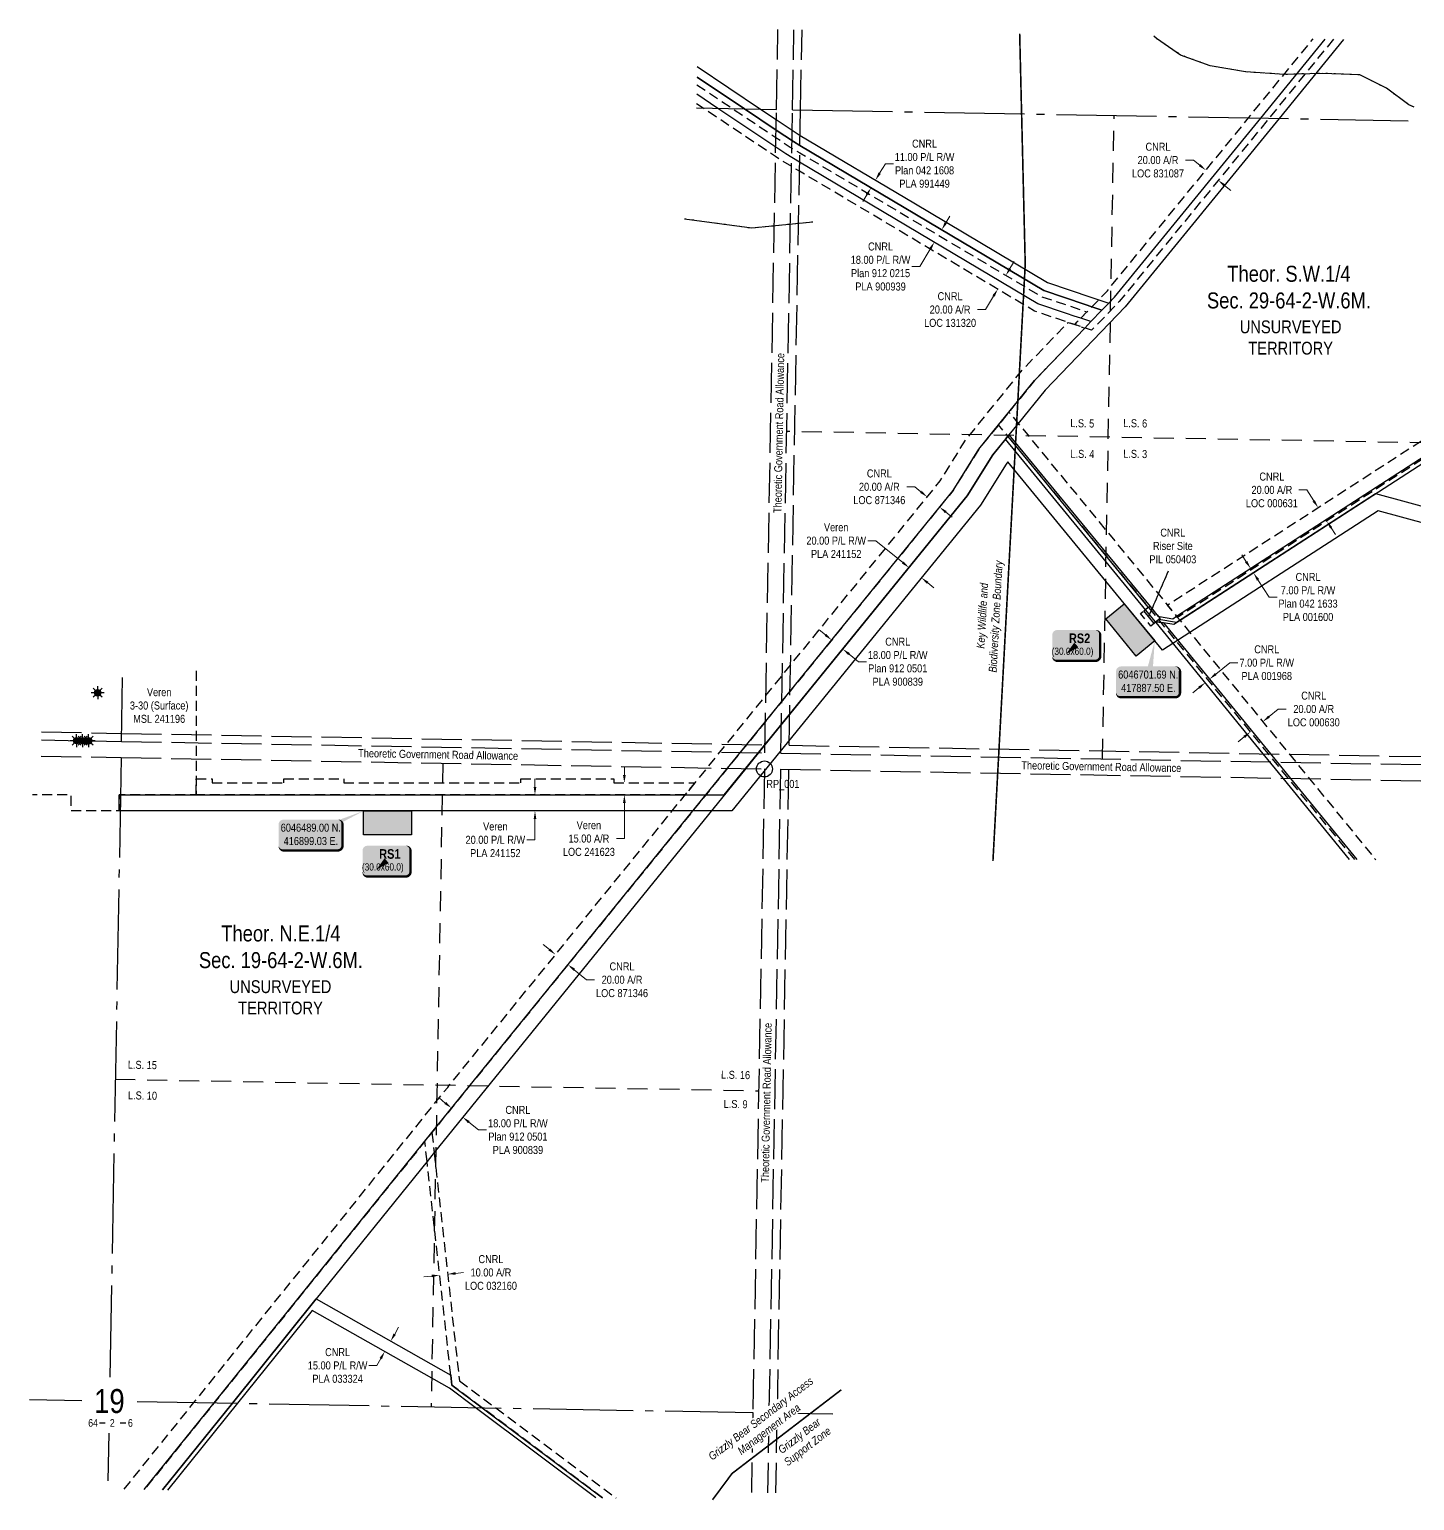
# Model space of a CAD drawing. Extents: x 416159 to 419537, y 6045627 to 6049491.
# Drawn here: x 416481 to 418212, y 6045627 to 6047466 of the extents above; entities that cross this region are included whole.
import ezdxf
from ezdxf.enums import TextEntityAlignment as Align

# ---------------------------------------------------------------- set-up
doc = ezdxf.new("R2010")
doc.units = 0
doc.header["$LTSCALE"] = 5
doc.header["$PDSIZE"] = 0.5
for name, pattern in [('DASHDOT2', [12.7, 6.35, -3.175, 0, -3.175]), ('foc-ACCESSROAD', [3.75, 2.5, -1.25]), ('foc-LSD', [8, 5, -3]), ('foc-QUARTERLINE', [33, 25, -3, 2, -3]), ('foc-UNSURVEYED', [12.5, 10, -2.5]), ('foc-WHEELTRACKS', [2, 0.4, -1.6])]:
    doc.linetypes.add(name, pattern=pattern)
doc.layers.get('Defpoints').update_dxf_attribs({"color": 9})
for name, color, linetype in [('10', 1, 'Continuous'), ('35', 37, 'Continuous'), ('9', 3, 'Continuous'), ('AS-WILDLIFE', 131, 'DASHDOT2'), ('C-AR', 13, 'foc-ACCESSROAD'), ('C-RW', 13, 'Continuous'), ('C-SYMBOL', 7, 'Continuous'), ('C-WS', 13, 'foc-ACCESSROAD'), ('C-WS-S', 8, 'Continuous'), ('DETAIL-T', 7, 'Continuous'), ('F-AR', 190, 'foc-ACCESSROAD'), ('F-RW', 190, 'Continuous'), ('F-WS', 190, 'foc-ACCESSROAD'), ('L-QSEC', 8, 'foc-QUARTERLINE'), ('L-ROAD-T', 7, 'Continuous'), ('L-SECLBL', 7, 'Continuous'), ('L-SECQ', 8, 'foc-QUARTERLINE'), ('L-SECTION-LSD', 7, 'foc-LSD'), ('L-UNS-T', 3, 'Continuous'), ('L-USEC', 7, 'foc-UNSURVEYED'), ('P-TEMP-BLOCKS', 250, 'Continuous'), ('P-TEMP-H', 41, 'Continuous'), ('P-TEMP_WORKSPACE', 46, 'Continuous'), ('T-WATER-P3', 160, 'foc-WHEELTRACKS')]:
    doc.layers.add(name, color=color, linetype=linetype)
for name, color, linetype, lineweight in [('C-AR-T', 13, 'Continuous', 9), ('C-RW-T', 13, 'Continuous', 9), ('F-AR-T', 190, 'Continuous', 9), ('F-RW-T', 190, 'Continuous', 9)]:
    doc.layers.add(name, color=color, linetype=linetype, lineweight=lineweight)
doc.styles.add('100L', font='ARIALN.TTF', dxfattribs={"height": 11})
doc.styles.add('175L', font='ARIALN.TTF', dxfattribs={"height": 20})
doc.styles.add('240', font='ARIALN.TTF', dxfattribs={"height": 30})
doc.styles.add('80', font='ARIALN.TTF', dxfattribs={"height": 10})
doc.styles.add('80CG', font='ARIALN.TTF', dxfattribs={"height": 10})
doc.styles.add('80L', font='ARIALN.TTF', dxfattribs={"height": 10})
doc.styles.add('BOLD', font='ARIALNB.TTF')
doc.styles.add('foc-LtypeFont', font='ARIALN.TTF', dxfattribs={"height": 7.35})
doc.styles.add('SIMPLEX', font='ARIALN.TTF')
doc.linetypes.add('foc-TOPO-flowdirection-NOLINE', pattern='A,0,[">",foc-LtypeFont,S=0.3,R=0,X=0,Y=-0.945],-20,[">",foc-LtypeFont,S=0.3,R=0,X=0,Y=-0.945],0', length=20)
doc.dimstyles.new('Compass 5 000', dxfattribs={"dimscale": 5, "dimtxt": 9, "dimasz": 2, "dimexe": 0.2, "dimexo": 0.0625, "dimgap": 0.5, "dimtad": 0, "dimtih": 1, "dimtoh": 1, "dimzin": 0, "dimdsep": 46, "dimtxsty": '80CG', "dimcen": 0.1, "dimse1": 1, "dimse2": 1, "dimclrd": 256, "dimclrt": 256, "dimaunit": 1, "dimadec": 4, "dimazin": 0, "dimtfac": 0.06, "dimtofl": 0, "dimtmove": 0, "dimatfit": 1, "dimfxl": 0.2, "dimtolj": 1, "dimtzin": 0, "dimlwd": -1, "dimarcsym": 0})

# ---------------------------------------------------------------- blocks, each defined once
blk = doc.blocks.new('L-SECLBL')
at = {"layer": '9', "color": 7}
for p, q in [((-5.1, -27.8), (-12.3, -27.8)), ((20.7, -27.8), (13.5, -27.8))]:
    blk.add_line(p, q, dxfattribs=at)
at = {"layer": '10', "color": 2, "style": 'SIMPLEX'}
blk.add_attdef('SEC', text='', height=30, dxfattribs=at).set_placement((0, 0), align=Align.MIDDLE)
at = {"layer": '10', "color": 5, "style": '80L'}
blk.add_attdef('TWP', text='', height=9.5, dxfattribs=at).set_placement((-14.4, -27.4), align=Align.MIDDLE_RIGHT)
blk.add_attdef('RGE', text='', height=9.5, dxfattribs=at).set_placement((3.6, -27.4), align=Align.MIDDLE_CENTER)
blk.add_attdef('MER', text='', height=9.5, dxfattribs=at).set_placement((23.2, -27.4), align=Align.MIDDLE_LEFT)
blk = doc.blocks.new('*D415')
at = {"layer": 'Defpoints', "color": 0, "transparency": 16777216}
for p in [(417138.8, 6046309.5), (417120.6, 6046287.1), (417136.1, 6046274.5)]:
    blk.add_point(p, dxfattribs=at)
at = {"layer": 'F-AR-T', "transparency": 16777216}
for p, q in [((417131.1, 6046315.8), (417123.3, 6046322.2)), ((417162.1, 6046290.6), (417177.6, 6046278)), ((417177.6, 6046278), (417187.6, 6046278))]:
    blk.add_line(p, q, dxfattribs=at)
for points in [[(417132.1, 6046317.1), (417130, 6046314.6), (417138.8, 6046309.5)], [(417163.2, 6046291.9), (417161.1, 6046289.3), (417154.3, 6046296.9)]]:
    blk.add_solid(points, dxfattribs=at)
at = {"layer": 'F-AR-T', "transparency": 16777216, "insert": (417221.9, 6046278), "char_height": 10, "width": 337.774, "attachment_point": 5, "style": '80CG'}
blk.add_mtext('\\A1;CNRL\\P20.00 A/R\\PLOC 871346', dxfattribs=at)
blk = doc.blocks.new('*D416')
at = {"layer": 'Defpoints', "color": 0, "transparency": 16777216}
for p in [(417182, 6046331), (417195.9, 6046319.6), (417022.8, 6046106.4)]:
    blk.add_point(p, dxfattribs=at)
at = {"layer": 'F-RW-T', "transparency": 16777216}
for p, q in [((417001.1, 6046124), (416993.3, 6046130.4)), ((417030.6, 6046100.1), (417042.7, 6046090.3)), ((417042.7, 6046090.3), (417052.7, 6046090.3))]:
    blk.add_line(p, q, dxfattribs=at)
for points in [[(417002.1, 6046125.3), (417000, 6046122.8), (417008.8, 6046117.7)], [(417031.6, 6046101.4), (417029.5, 6046098.8), (417022.8, 6046106.4)]]:
    blk.add_solid(points, dxfattribs=at)
at = {"layer": 'F-RW-T', "transparency": 16777216, "insert": (417091.8, 6046090.3), "char_height": 10, "attachment_point": 5, "style": '80CG'}
blk.add_mtext('\\A1;CNRL\\P18.00 P/L R/W\\PPlan 912 0501\\PPLA 900839', dxfattribs=at)
blk = doc.blocks.new('*D417')
at = {"layer": 'Defpoints', "color": 0, "transparency": 16777216}
for p in [(417004, 6045910), (417001.6, 6045840.9), (417011.5, 6045842)]:
    blk.add_point(p, dxfattribs=at)
at = {"layer": 'F-AR-T', "transparency": 16777216}
for p, q in [((416984.1, 6045907.8), (416974.1, 6045906.7)), ((417013.9, 6045911.1), (417023.8, 6045912.2))]:
    blk.add_line(p, q, dxfattribs=at)
for points in [[(416983.9, 6045909.5), (416984.3, 6045906.2), (416994, 6045908.9)], [(417013.7, 6045912.8), (417014.1, 6045909.5), (417004, 6045910)]]:
    blk.add_solid(points, dxfattribs=at)
at = {"layer": 'F-AR-T', "transparency": 16777216, "insert": (417058.1, 6045912.2), "char_height": 10, "attachment_point": 5, "style": '80CG'}
blk.add_mtext('\\A1;CNRL\\P10.00 A/R\\PLOC 032160', dxfattribs=at)
blk = doc.blocks.new('*D418')
at = {"layer": 'Defpoints', "color": 0, "transparency": 16777216}
for p in [(416907, 6045823.8), (416914.4, 6045836.9), (416925.4, 6045813.4)]:
    blk.add_point(p, dxfattribs=at)
at = {"layer": 'F-RW-T', "transparency": 16777216}
for p, q in [((416937.8, 6045835.1), (416942.7, 6045843.8)), ((416920.5, 6045804.7), (416915.6, 6045796)), ((416915.6, 6045796), (416905.6, 6045796))]:
    blk.add_line(p, q, dxfattribs=at)
for points in [[(416936.3, 6045835.9), (416939.2, 6045834.3), (416932.8, 6045826.4)], [(416919, 6045805.5), (416921.9, 6045803.8), (416925.4, 6045813.4)]]:
    blk.add_solid(points, dxfattribs=at)
at = {"layer": 'F-RW-T', "transparency": 16777216, "insert": (416866.5, 6045796), "char_height": 10, "attachment_point": 5, "style": '80CG'}
blk.add_mtext('\\A1;CNRL\\P15.00 P/L R/W\\PPLA 033324', dxfattribs=at)
blk = doc.blocks.new('*D419')
at = {"layer": 'C-AR-T', "transparency": 16777216}
for p, q in [((417224.8, 6046534), (417224.8, 6046544)), ((417224.8, 6046499), (417224.8, 6046454.5)), ((417224.8, 6046454.5), (417214.8, 6046454.5))]:
    blk.add_line(p, q, dxfattribs=at)
for points in [[(417223.1, 6046534), (417226.5, 6046534), (417224.8, 6046524)], [(417223.1, 6046499), (417226.5, 6046499), (417224.8, 6046509)]]:
    blk.add_solid(points, dxfattribs=at)
at = {"layer": 'Defpoints', "color": 0, "transparency": 16777216}
for p in [(416909, 6046524), (416909, 6046509), (417224.8, 6046509)]:
    blk.add_point(p, dxfattribs=at)
at = {"layer": 'C-AR-T', "transparency": 16777216, "insert": (417180.5, 6046454.5), "char_height": 10, "attachment_point": 5, "style": '80CG'}
blk.add_mtext('\\A1;Veren\\P15.00 A/R\\PLOC 241623', dxfattribs=at)
blk = doc.blocks.new('*D420')
at = {"layer": 'C-RW-T', "transparency": 16777216}
for p, q in [((417113.1, 6046519), (417113.1, 6046529)), ((417113.1, 6046479), (417113.1, 6046452.9)), ((417113.1, 6046452.9), (417103.1, 6046452.9))]:
    blk.add_line(p, q, dxfattribs=at)
for points in [[(417111.5, 6046519), (417114.8, 6046519), (417113.1, 6046509)], [(417111.5, 6046479), (417114.8, 6046479), (417113.1, 6046489)]]:
    blk.add_solid(points, dxfattribs=at)
at = {"layer": 'Defpoints', "color": 0, "transparency": 16777216}
for p in [(416815.4, 6046509), (416815.4, 6046489), (417113.1, 6046489)]:
    blk.add_point(p, dxfattribs=at)
at = {"layer": 'C-RW-T', "transparency": 16777216, "insert": (417063.6, 6046452.9), "char_height": 10, "attachment_point": 5, "style": '80CG'}
blk.add_mtext('\\A1;Veren\\P20.00 P/L R/W\\PPLA 241152', dxfattribs=at)
blk = doc.blocks.new('*D429')
at = {"layer": 'Defpoints', "color": 0, "transparency": 16777216}
for p in [(417974.3, 6046659.7), (417958.9, 6046647), (418022.6, 6046600.6)]:
    blk.add_point(p, dxfattribs=at)
at = {"layer": 'F-AR-T', "transparency": 16777216}
for p, q in [((418030.4, 6046606.9), (418041.9, 6046616.4)), ((418041.9, 6046616.4), (418051.9, 6046616.4)), ((417999.4, 6046581.6), (417991.7, 6046575.3))]:
    blk.add_line(p, q, dxfattribs=at)
for points in [[(418029.3, 6046608.2), (418031.4, 6046605.6), (418022.6, 6046600.6)], [(417998.4, 6046582.9), (418000.5, 6046580.3), (418007.2, 6046587.9)]]:
    blk.add_solid(points, dxfattribs=at)
at = {"layer": 'F-AR-T', "transparency": 16777216, "insert": (418086.2, 6046616.4), "char_height": 10, "attachment_point": 5, "style": '80CG'}
blk.add_mtext('\\A1;CNRL\\P20.00 A/R\\PLOC 000630', dxfattribs=at)
blk = doc.blocks.new('*D430')
at = {"layer": 'Defpoints', "color": 0, "transparency": 16777216}
for p in [(418013.9, 6046796.4), (418011.1, 6046786.3), (418017.7, 6046790.5)]:
    blk.add_point(p, dxfattribs=at)
at = {"layer": 'F-AR-T', "transparency": 16777216}
for p, q in [((418001.8, 6046800.5), (417996.4, 6046808.9)), ((418016.5, 6046777.9), (418030.4, 6046756.4)), ((418030.4, 6046756.4), (418040.4, 6046756.4))]:
    blk.add_line(p, q, dxfattribs=at)
for points in [[(418003.2, 6046801.4), (418000.4, 6046799.6), (418007.3, 6046792.1)], [(418017.9, 6046778.8), (418015.1, 6046777), (418011.1, 6046786.3)]]:
    blk.add_solid(points, dxfattribs=at)
at = {"layer": 'F-AR-T', "transparency": 16777216, "insert": (418079.1, 6046756.4), "char_height": 10, "attachment_point": 5, "style": '80CG'}
blk.add_mtext('\\A1;CNRL\\P7.00 P/L R/W\\PPlan 042 1633\\PPLA 001600', dxfattribs=at)
blk = doc.blocks.new('*D431')
at = {"layer": 'Defpoints', "color": 0, "transparency": 16777216}
for p in [(417930, 6046685.5), (417924.6, 6046681.1), (417956, 6046653.7)]:
    blk.add_point(p, dxfattribs=at)
at = {"layer": 'F-AR-T', "transparency": 16777216}
for p, q in [((417963.7, 6046660.1), (417981.2, 6046674.3)), ((417981.2, 6046674.3), (417991.2, 6046674.3)), ((417942.8, 6046643), (417935.1, 6046636.7))]:
    blk.add_line(p, q, dxfattribs=at)
for points in [[(417941.8, 6046644.3), (417943.9, 6046641.7), (417950.6, 6046649.3)], [(417962.7, 6046661.4), (417964.8, 6046658.8), (417956, 6046653.7)]]:
    blk.add_solid(points, dxfattribs=at)
at = {"layer": 'F-AR-T', "transparency": 16777216, "insert": (418027.5, 6046674.3), "char_height": 10, "attachment_point": 5, "style": '80CG'}
blk.add_mtext('\\A1;CNRL\\P7.00 P/L R/W\\PPLA 001968', dxfattribs=at)
blk = doc.blocks.new('*D432')
at = {"layer": 'Defpoints', "color": 0, "transparency": 16777216}
for p in [(418102.5, 6046851.3), (418063.8, 6046850.1), (418074.7, 6046833.3)]:
    blk.add_point(p, dxfattribs=at)
at = {"layer": 'F-RW-T', "transparency": 16777216}
for p, q in [((418077.4, 6046890.2), (418067.4, 6046890.2)), ((418086.2, 6046876.5), (418077.4, 6046890.2)), ((418107.9, 6046842.9), (418113.4, 6046834.5))]:
    blk.add_line(p, q, dxfattribs=at)
for points in [[(418087.6, 6046877.4), (418084.8, 6046875.6), (418091.7, 6046868.1)], [(418109.3, 6046843.8), (418106.5, 6046842), (418102.5, 6046851.3)]]:
    blk.add_solid(points, dxfattribs=at)
at = {"layer": 'F-RW-T', "transparency": 16777216, "insert": (418033.9, 6046890.2), "char_height": 10, "attachment_point": 5, "style": '80CG'}
blk.add_mtext('\\A1;CNRL\\P20.00 A/R\\PLOC 000631', dxfattribs=at)
blk = doc.blocks.new('*D433')
at = {"layer": 'Defpoints', "color": 0, "transparency": 16777216}
for p in [(417951.4, 6047289.8), (417912.1, 6047241.7), (417927.6, 6047229)]:
    blk.add_point(p, dxfattribs=at)
at = {"layer": 'F-RW-T', "transparency": 16777216}
for p, q in [((417935.9, 6047302.4), (417925.9, 6047302.4)), ((417943.7, 6047296.1), (417935.9, 6047302.4)), ((417974.7, 6047270.8), (417982.4, 6047264.5))]:
    blk.add_line(p, q, dxfattribs=at)
for points in [[(417944.7, 6047297.4), (417942.6, 6047294.8), (417951.4, 6047289.8)], [(417975.7, 6047272.1), (417973.6, 6047269.5), (417966.9, 6047277.2)]]:
    blk.add_solid(points, dxfattribs=at)
at = {"layer": 'F-RW-T', "transparency": 16777216, "insert": (417891.6, 6047302.4), "char_height": 10, "attachment_point": 5, "style": '80CG'}
blk.add_mtext('\\A1;CNRL\\P20.00 A/R\\PLOC 831087', dxfattribs=at)
blk = doc.blocks.new('*D434')
at = {"layer": 'Defpoints', "color": 0, "transparency": 16777216}
for p in [(417533, 6047267.8), (417597.8, 6047242.1), (417592.2, 6047232.6)]:
    blk.add_point(p, dxfattribs=at)
at = {"layer": 'F-RW-T', "transparency": 16777216}
for p, q in [((417543.7, 6047285.9), (417550.9, 6047297.9)), ((417550.9, 6047297.9), (417560.9, 6047297.9)), ((417527.8, 6047259.2), (417522.7, 6047250.6))]:
    blk.add_line(p, q, dxfattribs=at)
for points in [[(417542.3, 6047286.8), (417545.2, 6047285.1), (417538.6, 6047277.3)], [(417526.4, 6047260.1), (417529.3, 6047258.4), (417533, 6047267.8)]]:
    blk.add_solid(points, dxfattribs=at)
at = {"layer": 'F-RW-T', "transparency": 16777216, "insert": (417599.9, 6047297.9), "char_height": 10, "attachment_point": 5, "style": '80CG'}
blk.add_mtext('\\A1;CNRL\\P11.00 P/L R/W\\PPlan 042 1608\\PPLA 991449', dxfattribs=at)
blk = doc.blocks.new('*D435')
at = {"layer": 'Defpoints', "color": 0, "transparency": 16777216}
for p in [(417614.2, 6047219.5), (417605, 6047204), (417612.1, 6047199.8)]:
    blk.add_point(p, dxfattribs=at)
at = {"layer": 'F-RW-T', "transparency": 16777216}
for p, q in [((417626.4, 6047223.9), (417631.5, 6047232.5)), ((417607, 6047191.2), (417594, 6047169.4)), ((417594, 6047169.4), (417584, 6047169.4))]:
    blk.add_line(p, q, dxfattribs=at)
for points in [[(417625, 6047224.7), (417627.8, 6047223), (417621.3, 6047215.3)], [(417605.5, 6047192.1), (417608.4, 6047190.3), (417612.1, 6047199.8)]]:
    blk.add_solid(points, dxfattribs=at)
at = {"layer": 'F-RW-T', "transparency": 16777216, "insert": (417544.9, 6047169.4), "char_height": 10, "attachment_point": 5, "style": '80CG'}
blk.add_mtext('\\A1;CNRL\\P18.00 P/L R/W\\PPlan 912 0215\\PPLA 900939', dxfattribs=at)
blk = doc.blocks.new('*D436')
at = {"layer": 'Defpoints', "color": 0, "transparency": 16777216}
for p in [(417687.9, 6047166.4), (417677.7, 6047149.2), (417691.3, 6047141.1)]:
    blk.add_point(p, dxfattribs=at)
at = {"layer": 'F-RW-T', "transparency": 16777216}
for p, q in [((417706.6, 6047166.9), (417711.7, 6047175.5)), ((417686.2, 6047132.5), (417676.1, 6047115.6)), ((417676.1, 6047115.6), (417666.1, 6047115.6))]:
    blk.add_line(p, q, dxfattribs=at)
for points in [[(417705.2, 6047167.8), (417708, 6047166), (417701.5, 6047158.3)], [(417684.7, 6047133.4), (417687.6, 6047131.7), (417691.3, 6047141.1)]]:
    blk.add_solid(points, dxfattribs=at)
at = {"layer": 'F-RW-T', "transparency": 16777216, "insert": (417631.8, 6047115.6), "char_height": 10, "attachment_point": 5, "style": '80CG'}
blk.add_mtext('\\A1;CNRL\\P20.00 A/R\\PLOC 131320', dxfattribs=at)
blk = doc.blocks.new('*D437')
at = {"layer": 'Defpoints', "color": 0, "transparency": 16777216}
for p in [(417603.2, 6046881.5), (417568.4, 6046838.6), (417583.9, 6046826)]:
    blk.add_point(p, dxfattribs=at)
at = {"layer": 'F-AR-T', "transparency": 16777216}
for p, q in [((417587.7, 6046894.1), (417577.7, 6046894.1)), ((417595.4, 6046887.8), (417587.7, 6046894.1)), ((417626.5, 6046862.5), (417634.3, 6046856.2))]:
    blk.add_line(p, q, dxfattribs=at)
for points in [[(417596.5, 6046889.1), (417594.4, 6046886.5), (417603.2, 6046881.5)], [(417627.5, 6046863.8), (417625.4, 6046861.3), (417618.7, 6046868.8)]]:
    blk.add_solid(points, dxfattribs=at)
at = {"layer": 'F-AR-T', "transparency": 16777216, "insert": (417543.4, 6046894.1), "char_height": 10, "attachment_point": 5, "style": '80CG'}
blk.add_mtext('\\A1;CNRL\\P20.00 A/R\\PLOC 871346', dxfattribs=at)
blk = doc.blocks.new('*D438')
at = {"layer": 'Defpoints', "color": 0, "transparency": 16777216}
for p in [(417530.5, 6046760.2), (417544.5, 6046748.8), (417497.8, 6046691.3)]:
    blk.add_point(p, dxfattribs=at)
at = {"layer": 'F-RW-T', "transparency": 16777216}
for p, q in [((417476, 6046709), (417468.3, 6046715.3)), ((417505.5, 6046685), (417517.3, 6046675.5)), ((417517.3, 6046675.5), (417527.3, 6046675.5))]:
    blk.add_line(p, q, dxfattribs=at)
for points in [[(417477.1, 6046710.3), (417475, 6046707.7), (417483.8, 6046702.7)], [(417506.6, 6046686.3), (417504.5, 6046683.7), (417497.8, 6046691.3)]]:
    blk.add_solid(points, dxfattribs=at)
at = {"layer": 'F-RW-T', "transparency": 16777216, "insert": (417566.4, 6046675.5), "char_height": 10, "attachment_point": 5, "style": '80CG'}
blk.add_mtext('\\A1;CNRL\\P18.00 P/L R/W\\PPlan 912 0501\\PPLA 900839', dxfattribs=at)
blk = doc.blocks.new('*D439')
at = {"layer": 'C-RW-T', "transparency": 16777216}
for p, q in [((417539, 6046826.8), (417529, 6046826.8)), ((417572.7, 6046799.4), (417539, 6046826.8)), ((417603.8, 6046774.2), (417611.5, 6046767.8))]:
    blk.add_line(p, q, dxfattribs=at)
for points in [[(417573.8, 6046800.7), (417571.7, 6046798.1), (417580.5, 6046793.1)], [(417604.8, 6046775.4), (417602.7, 6046772.9), (417596, 6046780.5)]]:
    blk.add_solid(points, dxfattribs=at)
at = {"layer": 'Defpoints', "color": 0, "transparency": 16777216}
for p in [(417579.2, 6046791.4), (417594.7, 6046778.8), (417596, 6046780.5)]:
    blk.add_point(p, dxfattribs=at)
at = {"layer": 'C-RW-T', "transparency": 16777216, "insert": (417489.5, 6046826.8), "char_height": 10, "attachment_point": 5, "style": '80CG'}
blk.add_mtext('\\A1;Veren\\P20.00 P/L R/W\\PPLA 241152', dxfattribs=at)
blk = doc.blocks.new('*U440')
at = {"true_color": 0xff8aff}
h = blk.add_hatch(color=211, dxfattribs=at)
edge = h.paths.add_edge_path()
edge.add_line((-24, -20), (24, -20))
edge.add_arc((24, -14), 6, 270, 360)
edge.add_line((30, -14), (30, 12.5))
edge.add_arc((24, 12.5), 6, 0, 90)
edge.add_line((24, 18.5), (-24, 18.5))
edge.add_arc((-24, 12.5), 6, 90, 180)
edge.add_line((-30, 12.5), (-30, -14))
edge.add_arc((-24, -14), 6, 180, 270)
at = {"color": 250, "flags": 128}
blk.add_lwpolyline([(-24, -20, 3, 3, 0), (24, -20, 3, 3, 0.414214), (30, -14, 3, 3, 0), (30, 12.5, 3, 0, 0.414214), (24, 18.5, 0, 0, 0), (-24, 18.5, 0, 0, 0.414214), (-30, 12.5, 0, 0, 0), (-30, -14, 0, 3, 0.414214)], format="xyseb", close=True, dxfattribs=at)
at = {"flags": 128}
blk.add_lwpolyline([(-12.8, -11.7, 0, 7.5, 0), (0, 0, 0, 0, 0)], format="xyseb", dxfattribs=at)
at = {"color": 250}
for tag, p, height, style in [('TEMP_AREA_W1_001', (-9.2, 2.2), 12, 'BOLD'), ('ENTER_TEXT_001', (-30.7, -12.5), 9, '80')]:
    blk.add_attdef(tag, p, '', height=height, dxfattribs=dict(at, style=style))
blk = doc.blocks.new('*U455')
h = blk.add_hatch(color=254)
edge = h.paths.add_edge_path()
edge.add_line((-34, -20), (34, -20))
edge.add_arc((34, -14), 6, 270, 360)
edge.add_line((40, -14), (40, 12.5))
edge.add_arc((34, 12.5), 6, 0, 90)
edge.add_line((34, 18.5), (-34, 18.5))
edge.add_arc((-34, 12.5), 6, 90, 180)
edge.add_line((-40, 12.5), (-40, -14))
edge.add_arc((-34, -14), 6, 180, 270)
at = {"color": 1, "flags": 128}
blk.add_lwpolyline([(-34, -20, 3, 3, 0), (34, -20, 3, 3, 0.414214), (40, -14, 3, 3, 0), (40, 12.5, 3, 0, 0.414214), (34, 18.5, 0, 0, 0), (-34, 18.5, 0, 0, 0.414214), (-40, 12.5, 0, 0, 0), (-40, -14, 0, 3, 0.414214)], format="xyseb", close=True, dxfattribs=at)
blk.add_lwpolyline([(66.3, 29.3, 0, 10, 0), (0, 0, 5, 5, 0)], format="xyseb", dxfattribs=at)
at = {"color": 1, "style": '80'}
blk.add_attdef('ENTER_TEXT_001', (-36, -5), '', height=10, dxfattribs=at)
blk = doc.blocks.new('*U456')
h = blk.add_hatch(color=254)
edge = h.paths.add_edge_path()
edge.add_line((-34, -20), (34, -20))
edge.add_arc((34, -14), 6, 270, 360)
edge.add_line((40, -14), (40, 12.5))
edge.add_arc((34, 12.5), 6, 0, 90)
edge.add_line((34, 18.5), (-34, 18.5))
edge.add_arc((-34, 12.5), 6, 90, 180)
edge.add_line((-40, 12.5), (-40, -14))
edge.add_arc((-34, -14), 6, 180, 270)
at = {"color": 1, "flags": 128}
blk.add_lwpolyline([(8.4, 50.6, 0, 10, 0), (0, 0, 5, 5, 0)], format="xyseb", dxfattribs=at)
blk.add_lwpolyline([(-34, -20, 3, 3, 0), (34, -20, 3, 3, 0.414214), (40, -14, 3, 3, 0), (40, 12.5, 3, 0, 0.414214), (34, 18.5, 0, 0, 0), (-34, 18.5, 0, 0, 0.414214), (-40, 12.5, 0, 0, 0), (-40, -14, 0, 3, 0.414214)], format="xyseb", close=True, dxfattribs=at)
at = {"color": 1, "style": '80'}
blk.add_attdef('ENTER_TEXT_001', (-36, -5), '', height=10, dxfattribs=at)
blk = doc.blocks.new('GAS')
h = blk.add_hatch(color=255)
h.dxf.hatch_style = 1
edge = h.paths.add_edge_path()
edge.add_arc((0, 0), 0.9, 0, 360)
for p, q in [((-0.81, 0), (-1.62, 0)), ((-0.57, 0.57), (-1.14, 1.14)), ((0, 0.81), (0, 1.62)), ((0.57, 0.57), (1.14, 1.14)), ((1.62, 0), (0.81, 0)), ((-0.57, -0.57), (-1.14, -1.14)), ((0, -0.81), (0, -1.62)), ((1.14, -1.14), (0.57, -0.57))]:
    blk.add_line(p, q)
blk.add_circle((0, 0), 0.8)

msp = doc.modelspace()

# ---------------------------------------------------------------- hatches: boundary and pattern name
at = {"layer": 'P-TEMP-H'}
h = msp.add_hatch(color=256, dxfattribs=at)
h.dxf.hatch_style = 1
h.paths.add_polyline_path([(417826.27, 6046729.017), (417849.448, 6046748.043), (417887.5, 6046701.688), (417864.322, 6046682.662)])
h = msp.add_hatch(color=256, dxfattribs=at)
h.dxf.hatch_style = 1
h.paths.add_polyline_path([(416959, 6046488.998), (416958.999, 6046459.011), (416899.027, 6046459.013), (416899.027, 6046488.999)])

# ---------------------------------------------------------------- linework, layer by layer
at = {"layer": '35', "color": 3}
msp.add_circle((417399.888, 6046541.463), 9.995, dxfattribs=at)
at = {"layer": 'AS-WILDLIFE', "const_width": 1.999, "flags": 128}
for points in [[(417718.759, 6047460.378), (417725.711, 6047172.087), (417685.359, 6046426.43)], [(417334.983, 6045628.156), (417359.362, 6045661.002), (417495.81, 6045765.566)]]:
    msp.add_lwpolyline(points, dxfattribs=at)
at = {"layer": 'C-AR'}
msp.add_lwpolyline([(417211.459, 6046523.959), (417312.922, 6046523.958), (417300.748, 6046508.965), (416689.698, 6046508.966), (416689.698, 6046528.958), (416709.689, 6046528.958), (416709.689, 6046523.96), (416799.479, 6046523.96), (416799.479, 6046528.957), (416874.445, 6046528.958), (416874.445, 6046523.96), (417095.511, 6046523.959), (417095.512, 6046528.957), (417211.459, 6046528.957), (417211.459, 6046523.959)], close=True, dxfattribs=at)
at = {"layer": 'C-RW'}
msp.add_lwpolyline([(419097.456, 6046611.067), (418166.744, 6046864.06), (417897.077, 6046690.022), (417703.951, 6046925.289), (417701.711, 6046922.53), (417669.65, 6046871.054), (417359.042, 6046488.989), (416593.519, 6046489.006), (416593.519, 6046508.996), (417349.539, 6046508.99), (417653.345, 6046882.689), (417685.403, 6046934.161), (417703.862, 6046956.906), (417879.23, 6046743.271), (417873.858, 6046738.822), (417886.582, 6046723.46), (417892.836, 6046728.639), (417914.547, 6046725.09), (418163.389, 6046885.689), (418964.857, 6046667.827), (419162.76, 6046614.031)], dxfattribs=at)
at = {"layer": 'C-WS', "flags": 128}
msp.add_lwpolyline([(416689.698, 6046664.142), (416689.698, 6046584.328), (416689.698, 6046554.162), (416689.698, 6046528.958), (416689.698, 6046508.966), (416595.209, 6046508.966), (416593.742, 6046508.966), (416593.742, 6046488.975), (416533.769, 6046488.976), (416533.769, 6046508.967), (416485.236, 6046508.967)], dxfattribs=at)
at = {"layer": 'F-AR', "flags": 128}
for points in [[(418110.798, 6047453.426), (418030.248, 6047354.741), (417843.273, 6047125.681), (417808.565, 6047089.696), (417800.196, 6047092.556), (417787.473, 6047096.904), (417792.307, 6047101.899), (417795.115, 6047104.801), (417802.881, 6047112.826), (417809.046, 6047119.163), (417817.58, 6047127.935), (417828.31, 6047138.964), (418004.814, 6047355.196), (418085.36, 6047453.877)], [(417315.41, 6047396.65), (417360.054, 6047366.777), (417414.183, 6047330.56), (417431.816, 6047318.76), (417444.005, 6047311.509), (417745.768, 6047131.966), (417802.881, 6047112.826), (417795.115, 6047104.801), (417792.307, 6047101.899), (417787.473, 6047096.904), (417779.283, 6047099.65), (417737.387, 6047113.691), (417443.588, 6047288.495), (417421.139, 6047301.851), (417413.753, 6047306.793), (417323.118, 6047367.437), (417314.979, 6047372.883)], [(418137.401, 6046428.297), (418054.607, 6046529.737), (418029.621, 6046560.349), (417895.656, 6046724.49), (417893.042, 6046727.694), (417890.411, 6046730.918), (417880.349, 6046743.148), (417704.056, 6046957.467), (417692.389, 6046971.65), (417705.25, 6046987.52), (417716.942, 6046973.342), (417718.897, 6046970.897), (417903.354, 6046746.38), (417914.889, 6046732.413), (417916.171, 6046730.86), (417919.352, 6046726.967), (418055.878, 6046559.88), (418080.893, 6046529.268), (418163.784, 6046427.825)]]:
    msp.add_lwpolyline(points, dxfattribs=at)
msp.add_lwpolyline([(418332.274, 6046999.886), (418231.129, 6046934.492), (417917.215, 6046731.536), (417916.171, 6046730.86), (417914.889, 6046732.413), (417903.354, 6046746.38), (418231.561, 6046958.578), (418332.706, 6047023.972), (418605.542, 6047199.163), (418607.79, 6047195.855), (418610.465, 6047191.918), (418610.967, 6047191.178), (418561.036, 6047156.84), (418565.918, 6047149.739), (418564.434, 6047148.779), (418549.111, 6047138.873)], close=True, dxfattribs=at)
at = {"layer": 'F-AR'}
msp.add_lwpolyline([(417197.618, 6045630.606), (417047.055, 6045743.25), (417009.232, 6045771.554), (417007.869, 6045783.867), (416978.298, 6046051.004), (416975.505, 6046076.228), (416984.349, 6046087.213), (416987.142, 6046061.99), (417018.693, 6045776.963), (417064.153, 6045742.944), (417214.716, 6045630.301)], dxfattribs=at)
at = {"layer": 'F-RW', "flags": 128}
for points in [[(417315.582, 6047406.138), (417374.781, 6047366.514), (417414.355, 6047340.025), (417436.092, 6047325.476), (417444.171, 6047320.669), (417749.049, 6047139.26), (417800.67, 6047121.969), (417809.046, 6047119.163), (417821.62, 6047114.951), (417807.853, 6047100.532), (417795.115, 6047104.801), (417786.88, 6047107.562), (417777.398, 6047110.742), (417741.564, 6047122.754), (417443.795, 6047299.928), (417426.56, 6047310.183), (417413.967, 6047318.614), (417341.523, 6047367.108), (417315.194, 6047384.734)], [(417315.819, 6047419.216), (417395.099, 6047366.151), (417414.592, 6047353.104), (417441.946, 6047334.794), (417444.401, 6047333.335), (417586.37, 6047248.93), (417753.632, 6047149.338), (417809.109, 6047130.77), (417817.58, 6047127.935), (417830.163, 6047123.724), (417821.62, 6047114.951), (417809.046, 6047119.163), (417800.67, 6047121.969), (417749.049, 6047139.26), (417444.171, 6047320.669), (417436.092, 6047325.476), (417414.355, 6047340.025), (417374.781, 6047366.514), (417315.582, 6047406.138)], [(418332.166, 6046993.867), (418231.021, 6046928.473), (417919.352, 6046726.967), (417911.513, 6046721.899), (417898.654, 6046724), (417895.656, 6046724.49), (417890.236, 6046725.377), (417888.228, 6046725.706), (417876.496, 6046739.968), (417700.846, 6046953.507), (417704.056, 6046957.467), (417705.341, 6046959.053), (417881.892, 6046744.422), (417891.958, 6046732.186), (417893.373, 6046731.954), (417909.979, 6046729.239), (417914.889, 6046732.413), (418231.172, 6046936.899), (418332.317, 6047002.293)], [(418130.861, 6046428.414), (418048.07, 6046529.853), (418023.086, 6046560.466), (417889.196, 6046724.519), (417888.228, 6046725.706), (417890.236, 6046725.377), (417895.656, 6046724.49), (417898.654, 6046724), (418032.255, 6046560.302), (418057.24, 6046529.69), (418140.031, 6046428.25)]]:
    msp.add_lwpolyline(points, dxfattribs=at)
at = {"layer": 'F-RW'}
for points in [[(416647.745, 6045640.414), (416735.027, 6045748.825), (416839.894, 6045879.086), (417007.869, 6045783.867), (417009.232, 6045771.554), (417047.055, 6045743.25), (417197.618, 6045630.606)], [(417189.067, 6045630.758), (417038.503, 6045743.402), (417006.236, 6045767.55), (416834.779, 6045864.764), (416741.354, 6045748.711), (416654.073, 6045640.301)]]:
    msp.add_lwpolyline(points, dxfattribs=at)
at = {"layer": 'F-WS', "flags": 128}
msp.add_lwpolyline([(417888.076, 6046724.641), (417882.644, 6046720.157), (417869.913, 6046735.58), (417875.377, 6046740.09), (417879.23, 6046743.271), (417880.772, 6046744.544), (417881.48, 6046745.129), (417892.254, 6046732.077), (417894.211, 6046729.705), (417891.923, 6046727.817), (417889.116, 6046725.5), (417888.076, 6046724.641)], close=True, dxfattribs=at)
at = {"layer": 'L-QSEC', "flags": 128}
for points in [[(416596.434, 6046575.948), (416597.895, 6046655.783)], [(416596.067, 6046555.844), (416581.909, 6045781.56)], [(416481.421, 6045753.362), (416546.83, 6045752.194)], [(416616.069, 6045750.958), (417385.324, 6045737.229)], [(417405.429, 6045736.87), (417485.263, 6045735.446)], [(416580.629, 6045711.604), (416579.533, 6045651.632)]]:
    msp.add_lwpolyline(points, dxfattribs=at)
at = {"layer": 'L-SECQ', "flags": 128}
for points in [[(417314.883, 6047367.591), (417414.822, 6047365.798)], [(417434.927, 6047365.432), (418204.055, 6047351.633)]]:
    msp.add_lwpolyline(points, dxfattribs=at)
at = {"layer": 'L-SECTION-LSD', "flags": 128}
for points in [[(417822.263, 6046554.017), (417836.761, 6047358.223)], [(418231.387, 6046948.917), (417427.641, 6046963.319)], [(416997.977, 6046548.654), (416983.342, 6045744.404)], [(416588.713, 6046153.707), (417392.606, 6046139.346)]]:
    msp.add_lwpolyline(points, dxfattribs=at)
at = {"layer": 'L-USEC', "flags": 128}
for points in [[(417414.822, 6047365.798), (417416.633, 6047465.736)], [(417434.927, 6047365.434), (417436.737, 6047465.38)], [(417444.984, 6047365.251), (417446.794, 6047465.201)], [(417400.252, 6046561.568), (417414.822, 6047365.798)], [(417420.356, 6046561.208), (417434.927, 6047365.434)], [(417430.596, 6046571.085), (417444.984, 6047365.251)], [(416496.487, 6046577.736), (416596.426, 6046575.949)], [(416496.679, 6046587.787), (416596.618, 6046586)], [(416596.426, 6046575.949), (417400.247, 6046561.568)], [(416596.618, 6046586), (417400.434, 6046571.62)], [(416496.127, 6046557.631), (416596.067, 6046555.844)], [(417420.356, 6046561.208), (418224.174, 6046546.825)], [(417430.595, 6046571.085), (418224.354, 6046556.882)], [(416596.067, 6046555.844), (417399.888, 6046541.463)], [(417399.888, 6046541.463), (417385.324, 6045737.229)], [(417419.992, 6046541.099), (417405.429, 6045736.865)], [(417430.044, 6046540.924), (417415.48, 6045736.691)], [(417419.992, 6046541.104), (418223.815, 6046526.721)], [(417385.324, 6045737.229), (417383.515, 6045637.292)], [(417405.429, 6045736.865), (417403.619, 6045636.928)], [(417415.48, 6045736.691), (417413.671, 6045636.754)]]:
    msp.add_lwpolyline(points, dxfattribs=at)
at = {"layer": 'P-TEMP_WORKSPACE'}
for points in [[(417826.27, 6046729.017), (417849.448, 6046748.043), (417887.5, 6046701.688), (417864.322, 6046682.662)], [(416959, 6046488.998), (416958.999, 6046459.011), (416899.027, 6046459.013), (416899.027, 6046488.999)]]:
    msp.add_lwpolyline(points, close=True, dxfattribs=at)
at = {"layer": 'T-WATER-P3', "linetype": 'foc-TOPO-flowdirection-NOLINE', "flags": 128}
for points in [[(418211.77, 6047368.488), (418204.981, 6047371.666), (418176.962, 6047392.283), (418143.591, 6047409.045), (418097.252, 6047410.852), (418049.857, 6047409.496), (418000.787, 6047412.591), (417956.666, 6047420.288), (417919.904, 6047433.696), (417889.565, 6047454.43), (417886.332, 6047457.407)], [(417460.486, 6047225.014), (417383.902, 6047217.29), (417300.102, 6047228.784)]]:
    msp.add_lwpolyline(points, dxfattribs=at)
at = {"layer": 'T-WATER-P3', "flags": 128}
for points in [[(418211.77, 6047368.488), (418204.981, 6047371.666), (418176.962, 6047392.283), (418143.591, 6047409.045), (418097.252, 6047410.852), (418049.857, 6047409.496), (418000.787, 6047412.591), (417956.666, 6047420.288), (417919.904, 6047433.696), (417889.565, 6047454.43), (417886.332, 6047457.407)], [(417460.486, 6047225.014), (417383.902, 6047217.29), (417300.102, 6047228.784)]]:
    msp.add_lwpolyline(points, dxfattribs=at)

# ---------------------------------------------------------------- block references
at = {"layer": 'C-WS-S', "xscale": 4.997735000000009, "yscale": 4.997735000000009, "zscale": 4.997735000000009}
for p in [(416566.692, 6046636.775), (416540.43, 6046576.821), (416547.932, 6046576.795), (416555.435, 6046576.768)]:
    msp.add_blockref('GAS', p, dxfattribs=at)
at = {"layer": 'DETAIL-T', "color": 2}
ref = msp.add_blockref('*U456', (417879.123, 6046651.063), dxfattribs=dict(at, xscale=0.999547, yscale=0.999547, zscale=0.999547))
ref.add_attrib('ENTER_TEXT_001', '6046701.69 N.', (417841.845, 6046654.48), dxfattribs={"layer": '0', "color": 1, "height": 9.99547, "style": '80'})
ref.add_attrib('ENTER_TEXT_002', '417887.50 E.', (417845.482, 6046637.78), dxfattribs={"layer": '0', "color": 1, "height": 9.99547, "style": '80'})
ref = msp.add_blockref('*U455', (416832.715, 6046459.694), dxfattribs=dict(at, xscale=0.999547, yscale=0.999547, zscale=0.999547))
ref.add_attrib('ENTER_TEXT_001', '6046489.00 N.', (416795.437, 6046463.111), dxfattribs={"layer": '0', "color": 1, "height": 9.99547, "style": '80'})
ref.add_attrib('ENTER_TEXT_002', '416899.03 E.', (416799.074, 6046446.411), dxfattribs={"layer": '0', "color": 1, "height": 9.99547, "style": '80'})
at = {"layer": 'L-SECLBL', "xscale": 0.999547, "yscale": 0.999547, "zscale": 0.999547}
msp.add_blockref('L-SECLBL', (416581.36, 6045751.578), dxfattribs=at).add_auto_attribs({'SEC': '19', 'TWP': '64', 'RGE': '2', 'MER': '6'})
at = {"layer": 'P-TEMP-BLOCKS', "xscale": 0.999547, "yscale": 0.999547, "zscale": 0.999547}
for p, values in [((417789.448, 6046696.607), {'TEMP_AREA_W1_001': 'RS2', 'ENTER_TEXT_001': '(30.0x60.0)'}), ((416927.612, 6046427.077), {'TEMP_AREA_W1_001': 'RS1', 'ENTER_TEXT_001': '(30.0x60.0)'})]:
    msp.add_blockref('*U440', p, dxfattribs=at).add_auto_attribs(values)

# ---------------------------------------------------------------- texts
at = {"layer": '35', "color": 3, "style": '80'}
msp.add_attdef('RP_001', (417402.223, 6046517.799), 'RP', height=9.9955, dxfattribs=at)
at = {"layer": 'AS-WILDLIFE', "char_height": 9.99547, "attachment_point": 5, "style": '240'}
for s, width, insert, rotation in [('{\\fArial Narrow|b0|i1|c0|p34;Key Wildlife and\\PBiodiversity Zone Boundary}', 140.82745, (417681.892, 6046732.409), 86.902386), ('{\\fArial Narrow|b0|i1|c0|p34;Grizzly Bear\\PSupport Zone}', 69.20233, (417449.379, 6045700.311), 37.463877)]:
    msp.add_mtext_dynamic_manual_height_columns(s, width=width, gutter_width=44.98, heights=[0], dxfattribs=dict(at, insert=insert, rotation=rotation))
at = {"layer": 'C-AR-T', "insert": (416643.546, 6046620.734), "char_height": 9.99547, "attachment_point": 5, "style": '80CG'}
msp.add_mtext('\\A1;Veren\\P3-30 (Surface)\\PMSL 241196', dxfattribs=at)
at = {"layer": 'C-SYMBOL', "color": 3, "char_height": 19.99094, "width": 203.15022, "attachment_point": 2, "style": '175L'}
for s, insert in [('Theor. S.W.1/4\\PSec. 29-64-2-W.6M.', (418055.233, 6047170.372)), ('Theor. N.E.1/4\\PSec. 19-64-2-W.6M.', (416795.645, 6046345.926))]:
    msp.add_mtext(s, dxfattribs=dict(at, insert=insert))
at = {"layer": 'F-AR-T', "insert": (417910.117, 6046841.858), "char_height": 9.9955, "width": 68.44061, "attachment_point": 2, "style": '80CG'}
msp.add_mtext('CNRL\\PRiser Site\\PPIL 050403', dxfattribs=at)
at = {"layer": 'L-ROAD-T', "style": '80L'}
for height, rotation, p in [(10, 88.962067, (417417.899, 6046961.362)), (9.99547, 358.975056, (416992.135, 6046559.558)), (9.99547, 358.975056, (417820.777, 6046544.389)), (9.99547, 88.962581, (417402.145, 6046124.327))]:
    msp.add_text('Theoretic Government Road Allowance', height=height, rotation=rotation, dxfattribs=at).set_placement(p, align=Align.MIDDLE_CENTER)
at = {"layer": 'L-UNS-T', "color": 3, "char_height": 15.99275, "attachment_point": 5, "style": '80L'}
for insert in [(418057.339, 6047080.585), (416795.137, 6046255.957)]:
    msp.add_mtext_dynamic_manual_height_columns('UNSURVEYED TERRITORY', width=126.35649, gutter_width=47.478, heights=[0], dxfattribs=dict(at, insert=insert))

# ---------------------------------------------------------------- dimensions: what is measured, and where the dimension line sits
at = {"layer": 'C-AR-T'}
dim = msp.add_linear_dim(base=(417224.787, 6046508.965), p1=(416908.972, 6046523.96), p2=(416908.972, 6046508.966), angle=269.999884, text='Veren\\P15.00 A/R\\PLOC 241623', dimstyle='Compass 5 000', dxfattribs=at)
dim.commit()
dim.dimension.update_dxf_attribs({"geometry": '*D419', "text_midpoint": (417180.486, 6046454.45), "dimtype": 161})
at = {"layer": 'C-RW-T'}
for base, p1, p2, angle, picture, middle in [((417596.003, 6046780.464), (417579.154, 6046791.403), (417594.652, 6046778.803), 320.889968, '*D439', (417489.479, 6046826.79)), ((417113.117, 6046488.974), (416815.443, 6046508.966), (416815.443, 6046488.975), 269.999908, '*D420', (417063.577, 6046452.873))]:
    dim = msp.add_linear_dim(base=base, p1=p1, p2=p2, angle=angle, text='Veren\\P20.00 P/L R/W\\PPLA 241152', dimstyle='Compass 5 000', dxfattribs=at)
    dim.commit()
    dim.dimension.update_dxf_attribs({"geometry": picture, "text_midpoint": middle, "dimtype": 161})
at = {"layer": 'F-AR-T'}
for base, p1, p2, angle, text, picture, middle in [((417603.211, 6046881.455), (417583.943, 6046826.002), (417568.418, 6046838.608), 140.923216, 'CNRL\\P20.00 A/R\\PLOC 871346', '*D437', (417543.384, 6046894.062)), ((418011.073, 6046786.268), (418013.895, 6046796.423), (418017.693, 6046790.548), 302.884288, 'CNRL\\P7.00 P/L R/W\\PPlan 042 1633\\PPLA 001600', '*D430', (418079.112, 6046756.409)), ((417955.988, 6046653.749), (417924.624, 6046681.109), (417930.047, 6046685.534), 39.219197, 'CNRL\\P7.00 P/L R/W\\PPLA 001968', '*D431', (418027.467, 6046674.338)), ((418022.625, 6046600.576), (417958.881, 6046647.023), (417974.348, 6046659.661), 39.25198, 'CNRL\\P20.00 A/R\\PLOC 000630', '*D429', (418086.227, 6046616.355)), ((417138.815, 6046309.543), (417136.14, 6046274.524), (417120.615, 6046287.13), 140.923072, 'CNRL\\P20.00 A/R\\PLOC 871346', '*D415', (417221.908, 6046278.043)), ((417003.963, 6045910.028), (417001.555, 6045840.903), (417011.493, 6045842.003), 6.316638, 'CNRL\\P10.00 A/R\\PLOC 032160', '*D417', (417058.132, 6045912.229))]:
    dim = msp.add_linear_dim(base=base, p1=p1, p2=p2, angle=angle, text=text, dimstyle='Compass 5 000', dxfattribs=at)
    dim.commit()
    dim.dimension.update_dxf_attribs({"geometry": picture, "text_midpoint": middle, "dimtype": 161})
at = {"layer": 'F-RW-T'}
for base, p1, p2, angle, text, picture, middle in [((417532.96, 6047267.837), (417597.838, 6047242.101), (417592.183, 6047232.598), 239.246436, 'CNRL\\P11.00 P/L R/W\\PPlan 042 1608\\PPLA 991449', '*D434', (417599.947, 6047297.923)), ((417951.428, 6047289.795), (417927.618, 6047229.011), (417912.131, 6047241.652), 140.77626, 'CNRL\\P20.00 A/R\\PLOC 831087', '*D433', (417891.634, 6047302.442)), ((417612.09, 6047199.792), (417614.224, 6047219.483), (417605.013, 6047204.002), 239.247161, 'CNRL\\P18.00 P/L R/W\\PPlan 912 0215\\PPLA 900939', '*D435', (417544.892, 6047169.352)), ((417691.278, 6047141.125), (417687.913, 6047166.389), (417677.691, 6047149.208), 239.248331, 'CNRL\\P20.00 A/R\\PLOC 131320', '*D436', (417631.791, 6047115.584)), ((418102.505, 6046851.332), (418063.818, 6046850.126), (418074.672, 6046833.337), 302.884043, 'CNRL\\P20.00 A/R\\PLOC 000631', '*D432', (418033.853, 6046890.215)), ((417497.783, 6046691.34), (417530.534, 6046760.226), (417544.533, 6046748.845), 320.889968, 'CNRL\\P18.00 P/L R/W\\PPlan 912 0501\\PPLA 900839', '*D438', (417566.4, 6046675.462)), ((417022.8, 6046106.401), (417181.977, 6046330.972), (417195.944, 6046319.631), 320.923141, 'CNRL\\P18.00 P/L R/W\\PPlan 912 0501\\PPLA 900839', '*D416', (417091.757, 6046090.266)), ((416925.425, 6045813.369), (416914.359, 6045836.875), (416906.966, 6045823.835), 240.447508, 'CNRL\\P15.00 P/L R/W\\PPLA 033324', '*D418', (416866.475, 6045795.971))]:
    dim = msp.add_linear_dim(base=base, p1=p1, p2=p2, angle=angle, text=text, dimstyle='Compass 5 000', dxfattribs=at)
    dim.commit()
    dim.dimension.update_dxf_attribs({"geometry": picture, "text_midpoint": middle, "dimtype": 161})

# ---------------------------------------------------------------- leaders
at = {"layer": 'F-AR-T', "path_type": 1}
msp.add_leader([(417880.478, 6046732.914), (417904.625, 6046788.908)], dimstyle='Compass 5 000', override={"dimgap": 0.5, "dimtad": 0}, dxfattribs=at)

# ---------------------------------------------------------------- next in the draw order: texts
at = {"layer": 'L-SECTION-LSD', "attachment_point": 1, "rotation": 358.976607, "style": '100L', "bg_fill": 3, "box_fill_scale": 1.5, "bg_fill_color": 256, "bg_fill_transparency": 0}
for s, width, insert, char_height in [('\\pi1.84497;L.S. 15', 36.84275, (416602.671, 6046176.992), 9.99547), ('L.S. 16', 35.84774, (417345.734, 6046164.485), 9.9955), ('\\pi2.02817;L.S. 10', 36.93731, (416602.671, 6046138.724), 9.99547), ('L.S. 9', 30.51345, (417348.965, 6046127.94), 9.9955)]:
    msp.add_mtext_dynamic_manual_height_columns(s, width=width, gutter_width=54.975, heights=[0], dxfattribs=dict(at, insert=insert, char_height=char_height))

# ---------------------------------------------------------------- next in the draw order: linework, layer by layer
at = {"layer": 'F-AR', "flags": 128}
msp.add_lwpolyline([(416599.668, 6045641.271), (416686.949, 6045749.686), (416959.927, 6046088.771), (416968.771, 6046099.757), (417004.053, 6046143.584), (417005.6, 6046145.488), (417017.227, 6046159.805), (417328.173, 6046542.741), (417352.319, 6046572.477), (417401.548, 6046633.105), (417432.403, 6046671.102), (417619.427, 6046901.425), (417651.42, 6046952.849), (417722.081, 6047040.062), (417779.283, 6047099.65), (417787.473, 6047096.904), (417800.196, 6047092.556), (417737.137, 6047026.868), (417705.25, 6046987.52), (417692.389, 6046971.65), (417667.694, 6046941.178), (417635.657, 6046889.688), (417431.815, 6046638.652), (417400.96, 6046600.653), (417377.713, 6046572.025), (417353.568, 6046542.288), (417019.605, 6046131.01), (416984.349, 6046087.213), (416975.505, 6046076.228), (416712.26, 6045749.233), (416624.98, 6045640.82)], dxfattribs=at)
at = {"layer": 'F-RW'}
for points in [[(416624.98, 6045640.82), (416712.26, 6045749.233), (416975.505, 6046076.228), (416984.349, 6046087.213), (417019.605, 6046131.01), (417353.568, 6046542.288), (417377.713, 6046572.025), (417400.96, 6046600.653), (417431.815, 6046638.652), (417635.657, 6046889.688), (417667.694, 6046941.178), (417692.389, 6046971.65), (417705.25, 6046987.52), (417737.137, 6047026.868), (417800.196, 6047092.556), (417807.853, 6047100.532), (417821.62, 6047114.951), (417830.163, 6047123.724), (417837.263, 6047131.015), (418020.068, 6047354.924), (418100.632, 6047453.606)], [(418123.554, 6047453.2), (418042.991, 6047354.513), (417850.755, 6047119.041), (417750.632, 6047014.941), (417716.942, 6046973.342), (417705.341, 6046959.053), (417704.056, 6046957.467), (417700.846, 6046953.507), (417685.403, 6046934.161), (417653.345, 6046882.689), (417431.286, 6046609.461), (417400.434, 6046571.62), (417376.413, 6046541.882), (417033.622, 6046119.729), (416987.142, 6046061.99), (416978.298, 6046051.004), (416839.894, 6045879.086), (416735.027, 6045748.825), (416647.745, 6045640.414)]]:
    msp.add_lwpolyline(points, dxfattribs=at)

# ---------------------------------------------------------------- next in the draw order: texts
at = {"layer": 'AS-WILDLIFE', "insert": (417401.25, 6045721.832), "char_height": 9.99547, "attachment_point": 5, "rotation": 37.463877, "style": '240', "bg_fill": 3, "box_fill_scale": 1.15, "bg_fill_color": 256, "bg_fill_true_color": 256, "bg_fill_transparency": 0}
msp.add_mtext_dynamic_manual_height_columns('{\\fArial Narrow|b0|i1|c0|p34;Grizzly Bear Secondary Access\\PManagement Area}', width=160.45702, gutter_width=44.98, heights=[0], dxfattribs=at)
at = {"layer": 'L-SECTION-LSD', "attachment_point": 1, "rotation": 358.973492, "style": '100L', "bg_fill": 3, "box_fill_scale": 1.5, "bg_fill_color": 256, "bg_fill_transparency": 0}
for s, width, insert, char_height in [('\\pi1.75778;L.S. 5', 30.38737, (417780.324, 6046978.781), 9.99547), ('L.S. 6', 30.46932, (417848.253, 6046978.781), 9.9955), ('\\pi1.98511;L.S. 4', 30.52606, (417780.324, 6046940.514), 9.99547), ('L.S. 3', 30.36215, (417848.253, 6046940.514), 9.9955)]:
    msp.add_mtext_dynamic_manual_height_columns(s, width=width, gutter_width=54.975, heights=[0], dxfattribs=dict(at, insert=insert, char_height=char_height))

doc.saveas('drawing.dxf')
